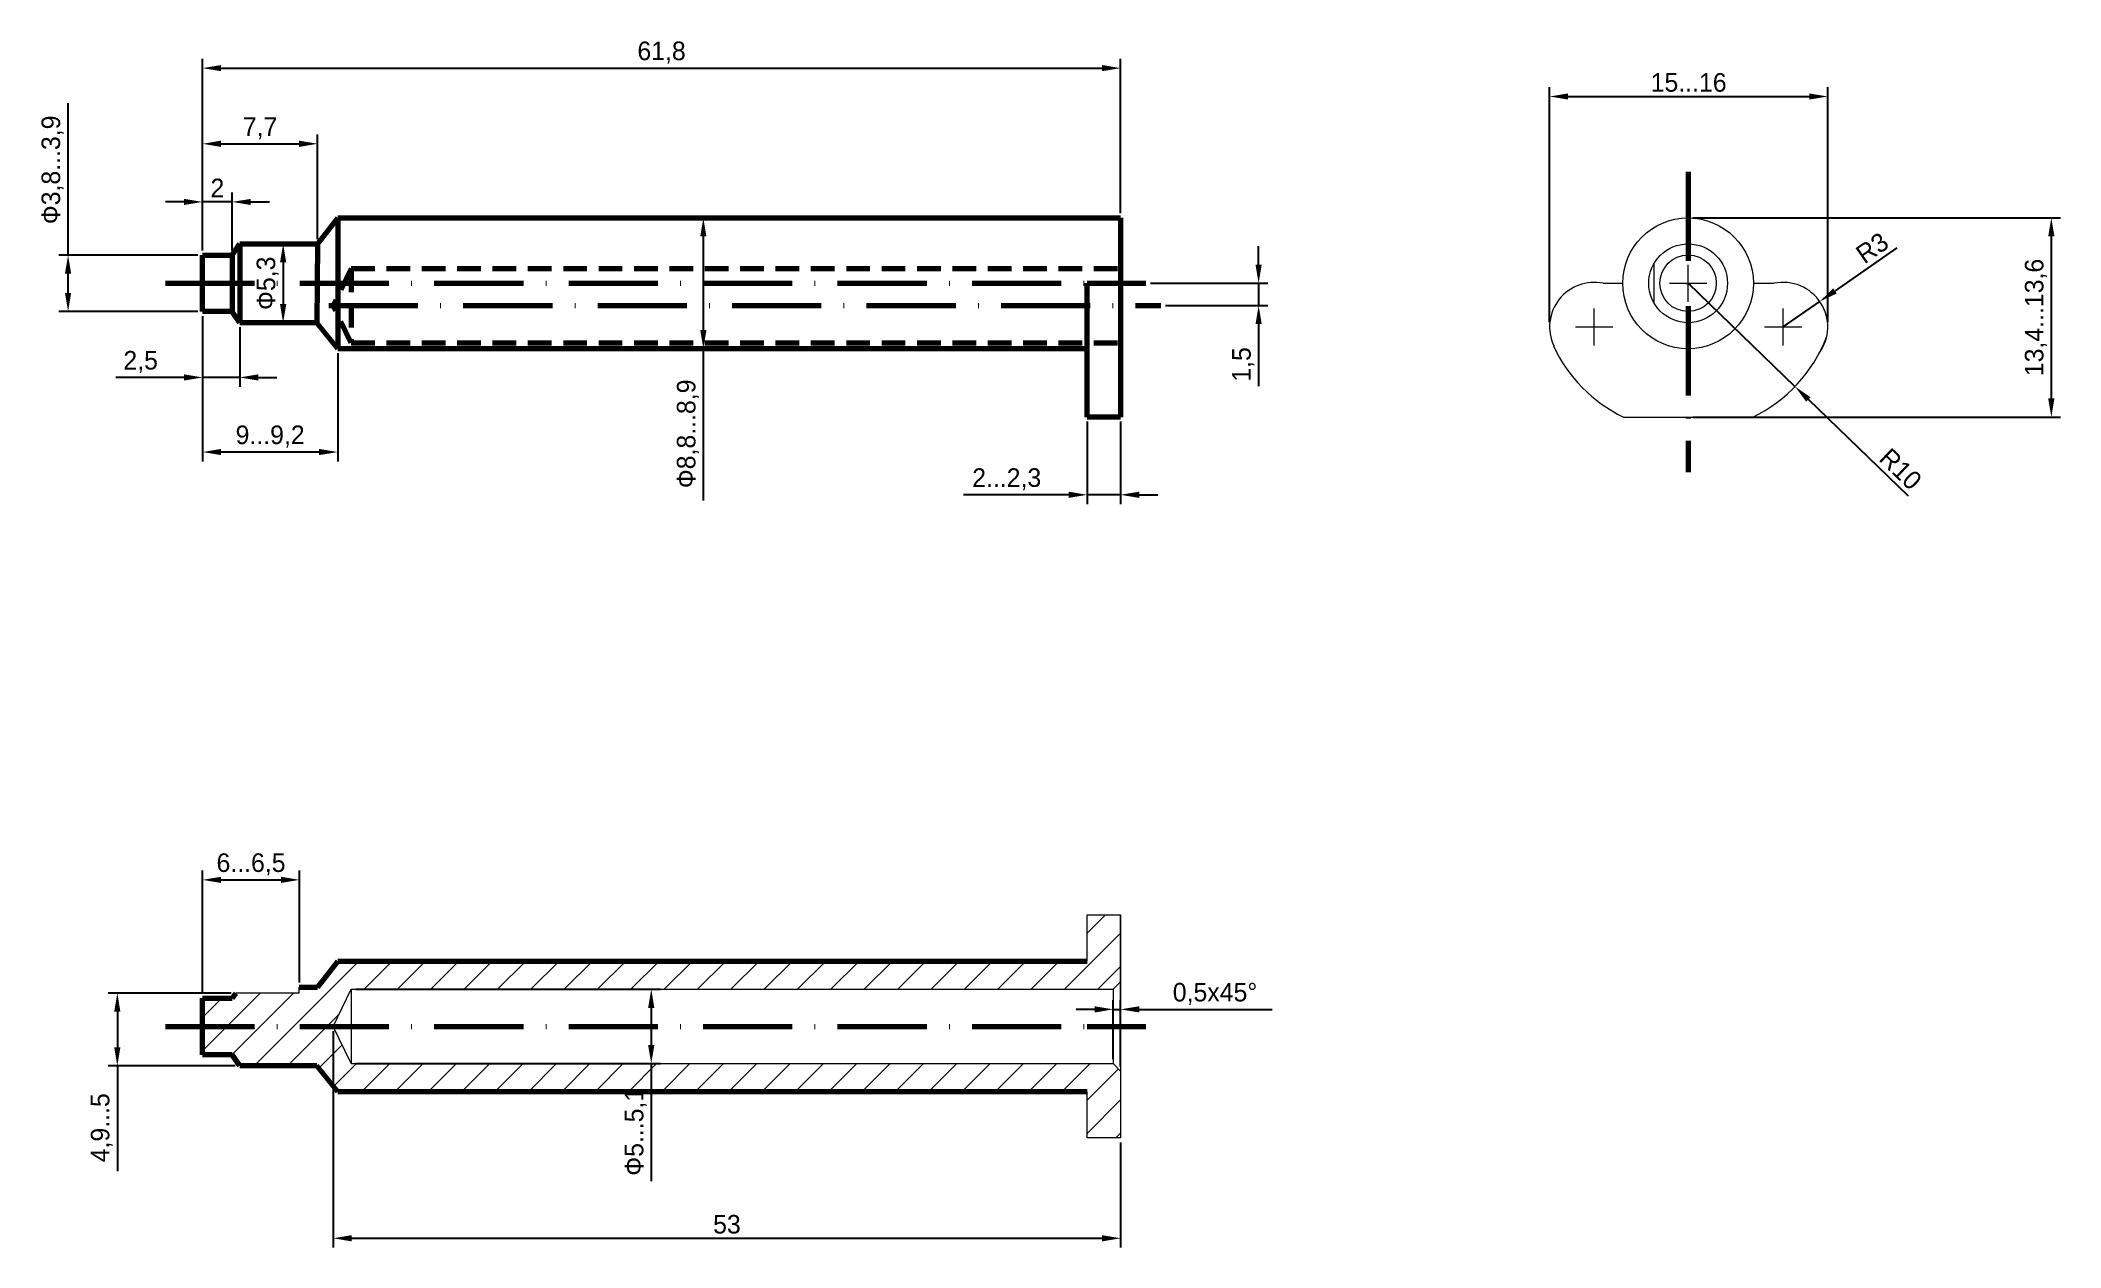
# Model space of a CAD drawing. Header units: millimetres. Extents: x -22 to 250, y -130 to 33.
import ezdxf

# ---------------------------------------------------------------- set-up
doc = ezdxf.new("R2010")
doc.units = ezdxf.units.MM
doc.linetypes.add('ACAD_ISO10W100', pattern=[18, 12, -3, 0, -3])
doc.linetypes.add('невидимая2', pattern=[4.7625, 3.175, -1.5875])
doc.dimstyles.new('ISO-25', dxfattribs={"dimtxt": 2.5, "dimasz": 2.5, "dimexe": 1.25, "dimexo": 0.625, "dimtad": 1, "dimtxsty": 'Standard', "dimcen": 2.5, "dimadec": 0, "dimazin": 0, "dimtfac": 1, "dimtmove": 0, "dimatfit": 3, "dimfxl": 0, "dimarcsym": 0})

# ---------------------------------------------------------------- blocks, each defined once
blk = doc.blocks.new('*D1')
at = {"color": 0, "lineweight": -2}
for p, q in [((-2.5, 10.95), (-5, 10.95)), ((0, 4.42), (0, 12.2)), ((4, 10.95), (0, 10.95)), ((4, 4.42), (4, 12.2)), ((6.5, 10.95), (9, 10.95))]:
    blk.add_line(p, q, dxfattribs=at)
at = {"color": 0, "lineweight": 9}
for points in [[(-2.5, 11.36), (-2.5, 10.53), (0, 10.95)], [(6.5, 11.36), (6.5, 10.53), (4, 10.95)]]:
    blk.add_solid(points, dxfattribs=at)
at = {"layer": 'Defpoints', "color": 0, "lineweight": 9}
for p in [(0, 10.95), (0, 3.8), (4, 3.8)]:
    blk.add_point(p, dxfattribs=at)
at = {"color": 0, "lineweight": 9, "insert": (2, 12.82), "char_height": 2.5, "attachment_point": 5}
blk.add_mtext('2', dxfattribs=at)
blk = doc.blocks.new('*D2')
at = {"color": 0, "lineweight": -2}
for p, q in [((0, 4.42), (0, 20.02)), ((15.5, 5.92), (15.5, 20.02)), ((2.5, 18.77), (13, 18.77))]:
    blk.add_line(p, q, dxfattribs=at)
at = {"color": 0, "lineweight": 9}
for points in [[(2.5, 19.19), (2.5, 18.35), (0, 18.77)], [(13, 19.19), (13, 18.35), (15.5, 18.77)]]:
    blk.add_solid(points, dxfattribs=at)
at = {"layer": 'Defpoints', "color": 0, "lineweight": 9}
for p in [(15.5, 18.77), (0, 3.8), (15.5, 5.3)]:
    blk.add_point(p, dxfattribs=at)
at = {"color": 0, "lineweight": 9, "insert": (7.75, 20.85), "char_height": 2.5, "attachment_point": 5}
blk.add_mtext('7,7', dxfattribs=at)
blk = doc.blocks.new('*D3')
at = {"color": 0, "lineweight": -2}
for p, q in [((0, 4.42), (0, 30.2)), ((123.6, 9.43), (123.6, 30.2)), ((2.5, 28.95), (121.1, 28.95))]:
    blk.add_line(p, q, dxfattribs=at)
at = {"color": 0, "lineweight": 9}
for points in [[(2.5, 29.37), (2.5, 28.54), (0, 28.95)], [(121.1, 29.37), (121.1, 28.54), (123.6, 28.95)]]:
    blk.add_solid(points, dxfattribs=at)
at = {"layer": 'Defpoints', "color": 0, "lineweight": 9}
for p in [(123.6, 28.95), (123.6, 8.8), (0, 3.8)]:
    blk.add_point(p, dxfattribs=at)
at = {"color": 0, "lineweight": 9, "insert": (61.8, 31.04), "char_height": 2.5, "attachment_point": 5}
blk.add_mtext('61,8', dxfattribs=at)
blk = doc.blocks.new('*D4')
at = {"color": 0, "lineweight": -2}
for p, q in [((-18.1, 3.8), (-18.1, 24.22)), ((-0.62, 3.8), (-19.35, 3.8)), ((-18.1, -1.3), (-18.1, 1.3)), ((-0.62, -3.8), (-19.35, -3.8))]:
    blk.add_line(p, q, dxfattribs=at)
at = {"color": 0, "lineweight": 9}
for points in [[(-18.52, 1.3), (-17.69, 1.3), (-18.1, 3.8)], [(-18.52, -1.3), (-17.69, -1.3), (-18.1, -3.8)]]:
    blk.add_solid(points, dxfattribs=at)
at = {"layer": 'Defpoints', "color": 0, "lineweight": 9}
for p in [(-18.1, 3.8), (0, 3.8), (0, -3.8)]:
    blk.add_point(p, dxfattribs=at)
at = {"color": 0, "lineweight": 9, "insert": (-20.19, 15.26), "char_height": 2.5, "attachment_point": 5, "rotation": 90}
blk.add_mtext('Ф3,8...3,9', dxfattribs=at)
blk = doc.blocks.new('*D5')
at = {"color": 0, "lineweight": -2}
for p, q in [((14.88, 5.3), (9.6, 5.3)), ((10.85, 2.8), (10.85, -2.8)), ((14.78, -5.3), (9.6, -5.3))]:
    blk.add_line(p, q, dxfattribs=at)
at = {"color": 0, "lineweight": 9}
for points in [[(10.43, 2.8), (11.27, 2.8), (10.85, 5.3)], [(10.43, -2.8), (11.27, -2.8), (10.85, -5.3)]]:
    blk.add_solid(points, dxfattribs=at)
at = {"layer": 'Defpoints', "color": 0, "lineweight": 9}
for p in [(15.5, 5.3), (10.85, -5.3), (15.4, -5.3)]:
    blk.add_point(p, dxfattribs=at)
at = {"color": 0, "lineweight": 9, "insert": (8.77, 0), "char_height": 2.5, "attachment_point": 5, "rotation": 90}
blk.add_mtext('Ф5,3', dxfattribs=at)
blk = doc.blocks.new('*D6')
at = {"color": 0, "lineweight": -2}
for p, q in [((18.82, 8.8), (68.67, 8.8)), ((67.42, 6.3), (67.42, -6.3)), ((18.82, -8.8), (68.67, -8.8)), ((67.42, -8.8), (67.42, -29.22))]:
    blk.add_line(p, q, dxfattribs=at)
at = {"color": 0, "lineweight": 9}
for points in [[(67.01, 6.3), (67.84, 6.3), (67.42, 8.8)], [(67.01, -6.3), (67.84, -6.3), (67.42, -8.8)]]:
    blk.add_solid(points, dxfattribs=at)
at = {"layer": 'Defpoints', "color": 0, "lineweight": 9}
for p in [(18.2, 8.8), (18.2, -8.8), (67.42, -8.8)]:
    blk.add_point(p, dxfattribs=at)
at = {"color": 0, "lineweight": 9, "insert": (65.34, -20.26), "char_height": 2.5, "attachment_point": 5, "rotation": 90}
blk.add_mtext('Ф8,8...8,9', dxfattribs=at)
blk = doc.blocks.new('*D7')
at = {"color": 0, "lineweight": -2}
for p, q in [((0, -4.42), (0, -13.92)), ((5, -5.92), (5, -13.92)), ((-2.5, -12.67), (-11.67, -12.67)), ((5, -12.67), (0, -12.67)), ((7.5, -12.67), (10, -12.67))]:
    blk.add_line(p, q, dxfattribs=at)
at = {"color": 0, "lineweight": 9}
for points in [[(-2.5, -12.25), (-2.5, -13.09), (0, -12.67)], [(7.5, -12.25), (7.5, -13.09), (5, -12.67)]]:
    blk.add_solid(points, dxfattribs=at)
at = {"layer": 'Defpoints', "color": 0, "lineweight": 9}
for p in [(0, -3.8), (5, -5.3), (0, -12.67)]:
    blk.add_point(p, dxfattribs=at)
at = {"color": 0, "lineweight": 9, "insert": (-8.33, -10.59), "char_height": 2.5, "attachment_point": 5}
blk.add_mtext('2,5', dxfattribs=at)
blk = doc.blocks.new('*D8')
at = {"color": 0, "lineweight": -2}
for p, q in [((0, -4.42), (0, -23.96)), ((18.2, -9.42), (18.2, -23.96)), ((15.7, -22.71), (2.5, -22.71))]:
    blk.add_line(p, q, dxfattribs=at)
at = {"color": 0, "lineweight": 9}
for points in [[(2.5, -22.29), (2.5, -23.12), (0, -22.71)], [(15.7, -22.29), (15.7, -23.12), (18.2, -22.71)]]:
    blk.add_solid(points, dxfattribs=at)
at = {"layer": 'Defpoints', "color": 0, "lineweight": 9}
for p in [(0, -3.8), (18.2, -8.8), (0, -22.71)]:
    blk.add_point(p, dxfattribs=at)
at = {"color": 0, "lineweight": 9, "insert": (9.1, -20.62), "char_height": 2.5, "attachment_point": 5}
blk.add_mtext('9...9,2', dxfattribs=at)
blk = doc.blocks.new('*D9')
at = {"color": 0, "lineweight": -2}
for p, q in [((119.1, -18.62), (119.1, -29.71)), ((123.6, -18.62), (123.6, -29.71)), ((116.6, -28.46), (102.43, -28.46)), ((123.6, -28.46), (119.1, -28.46)), ((126.1, -28.46), (128.6, -28.46))]:
    blk.add_line(p, q, dxfattribs=at)
at = {"color": 0, "lineweight": 9}
for points in [[(116.6, -28.04), (116.6, -28.88), (119.1, -28.46)], [(126.1, -28.04), (126.1, -28.88), (123.6, -28.46)]]:
    blk.add_solid(points, dxfattribs=at)
at = {"layer": 'Defpoints', "color": 0, "lineweight": 9}
for p in [(119.1, -18), (123.6, -18), (119.1, -28.46)]:
    blk.add_point(p, dxfattribs=at)
at = {"color": 0, "lineweight": 9, "insert": (108.27, -26.38), "char_height": 2.5, "attachment_point": 5}
blk.add_mtext('2...2,3', dxfattribs=at)
blk = doc.blocks.new('*D11')
at = {"color": 0, "lineweight": -2}
for p, q in [((20.62, -95), (61.66, -95)), ((60.41, -97.5), (60.41, -102.5)), ((20.62, -105), (61.66, -105)), ((60.41, -105), (60.41, -120.83))]:
    blk.add_line(p, q, dxfattribs=at)
at = {"color": 0, "lineweight": 15}
for points in [[(59.99, -97.5), (60.83, -97.5), (60.41, -95)], [(59.99, -102.5), (60.83, -102.5), (60.41, -105)]]:
    blk.add_solid(points, dxfattribs=at)
at = {"layer": 'Defpoints', "color": 0, "lineweight": 15}
for p in [(20, -95), (20, -105), (60.41, -105)]:
    blk.add_point(p, dxfattribs=at)
at = {"color": 0, "lineweight": 15, "insert": (58.33, -114.17), "char_height": 2.5, "attachment_point": 5, "rotation": 90}
blk.add_mtext('Ф5...5,1', dxfattribs=at)
blk = doc.blocks.new('*D12')
at = {"color": 0, "lineweight": -2}
for p, q in [((17.6, -100.62), (17.6, -129.75)), ((123.6, -115.62), (123.6, -129.75)), ((20.1, -128.5), (121.1, -128.5))]:
    blk.add_line(p, q, dxfattribs=at)
at = {"color": 0, "lineweight": 15}
for points in [[(20.1, -128.08), (20.1, -128.92), (17.6, -128.5)], [(121.1, -128.08), (121.1, -128.92), (123.6, -128.5)]]:
    blk.add_solid(points, dxfattribs=at)
at = {"layer": 'Defpoints', "color": 0, "lineweight": 15}
for p in [(17.6, -100), (123.6, -115), (123.6, -128.5)]:
    blk.add_point(p, dxfattribs=at)
at = {"color": 0, "lineweight": 15, "insert": (70.6, -126.63), "char_height": 2.5, "attachment_point": 5}
blk.add_mtext('53', dxfattribs=at)
blk = doc.blocks.new('*D13')
at = {"color": 0, "lineweight": -2}
for p, q in [((3.84, -95.5), (-12.72, -95.5)), ((-11.47, -98), (-11.47, -102.8)), ((4.38, -105.3), (-12.72, -105.3)), ((-11.47, -105.3), (-11.47, -119.47))]:
    blk.add_line(p, q, dxfattribs=at)
at = {"color": 0, "lineweight": 15}
for points in [[(-11.89, -98), (-11.06, -98), (-11.47, -95.5)], [(-11.89, -102.8), (-11.06, -102.8), (-11.47, -105.3)]]:
    blk.add_solid(points, dxfattribs=at)
at = {"layer": 'Defpoints', "color": 0, "lineweight": 15}
for p in [(4.47, -95.5), (-11.47, -105.3), (5, -105.3)]:
    blk.add_point(p, dxfattribs=at)
at = {"color": 0, "lineweight": 15, "insert": (-13.56, -113.63), "char_height": 2.5, "attachment_point": 5, "rotation": 90}
blk.add_mtext('4,9...5', dxfattribs=at)
blk = doc.blocks.new('*D14')
at = {"color": 0, "lineweight": -2}
for p, q in [((0, -95.58), (0, -79.02)), ((2.5, -80.27), (10.56, -80.27)), ((13.06, -94.08), (13.06, -79.02))]:
    blk.add_line(p, q, dxfattribs=at)
at = {"color": 0, "lineweight": 15}
for points in [[(2.5, -79.86), (2.5, -80.69), (0, -80.27)], [(10.56, -79.86), (10.56, -80.69), (13.06, -80.27)]]:
    blk.add_solid(points, dxfattribs=at)
at = {"layer": 'Defpoints', "color": 0, "lineweight": 15}
for p in [(13.06, -80.27), (13.06, -94.7), (0, -96.2)]:
    blk.add_point(p, dxfattribs=at)
at = {"color": 0, "lineweight": 15, "insert": (6.53, -78.19), "char_height": 2.5, "attachment_point": 5}
blk.add_mtext('6...6,5', dxfattribs=at)
blk = doc.blocks.new('*D15')
at = {"color": 0, "lineweight": -2}
for p, q in [((120.1, -97.7), (117.6, -97.7)), ((122.6, -104.38), (122.6, -96.45)), ((122.6, -97.7), (123.6, -97.7)), ((123.6, -105.38), (123.6, -96.45)), ((126.1, -97.7), (144.02, -97.7))]:
    blk.add_line(p, q, dxfattribs=at)
at = {"color": 0, "lineweight": 15}
for points in [[(120.1, -97.28), (120.1, -98.12), (122.6, -97.7)], [(126.1, -97.28), (126.1, -98.12), (123.6, -97.7)]]:
    blk.add_solid(points, dxfattribs=at)
at = {"layer": 'Defpoints', "color": 0, "lineweight": 15}
for p in [(123.6, -97.7), (122.6, -105), (123.6, -106)]:
    blk.add_point(p, dxfattribs=at)
at = {"color": 0, "lineweight": 15, "insert": (136.31, -95.62), "char_height": 2.5, "attachment_point": 5}
blk.add_mtext('0,5х45°', dxfattribs=at)
blk = doc.blocks.new('*D16')
at = {"color": 0, "lineweight": -2}
for p, q in [((200.62, 8.8), (250.15, 8.8)), ((248.9, 6.3), (248.9, -15.5)), ((200.62, -18), (250.15, -18))]:
    blk.add_line(p, q, dxfattribs=at)
at = {"color": 0, "lineweight": 15}
for points in [[(248.48, 6.3), (249.32, 6.3), (248.9, 8.8)], [(248.48, -15.5), (249.32, -15.5), (248.9, -18)]]:
    blk.add_solid(points, dxfattribs=at)
at = {"layer": 'Defpoints', "color": 0, "lineweight": 15}
for p in [(200, 8.8), (200, -18), (248.9, -18)]:
    blk.add_point(p, dxfattribs=at)
at = {"color": 0, "lineweight": 15, "insert": (246.82, -4.6), "char_height": 2.5, "attachment_point": 5, "rotation": 90}
blk.add_mtext('13,4...13,6', dxfattribs=at)
blk = doc.blocks.new('*D17')
at = {"color": 0, "lineweight": -2}
for p, q in [((181.35, -5.25), (181.35, 26.38)), ((183.85, 25.13), (216.3, 25.13)), ((218.8, -5.25), (218.8, 26.38))]:
    blk.add_line(p, q, dxfattribs=at)
at = {"color": 0, "lineweight": 15}
for points in [[(183.85, 25.55), (183.85, 24.72), (181.35, 25.13)], [(216.3, 25.55), (216.3, 24.72), (218.8, 25.13)]]:
    blk.add_solid(points, dxfattribs=at)
at = {"layer": 'Defpoints', "color": 0, "lineweight": 15}
for p in [(218.8, 25.13), (181.35, -5.88), (218.8, -5.88)]:
    blk.add_point(p, dxfattribs=at)
at = {"color": 0, "lineweight": 15, "insert": (200.07, 27.01), "char_height": 2.5, "attachment_point": 5}
blk.add_mtext('15...16', dxfattribs=at)
blk = doc.blocks.new('*D18')
at = {"color": 0, "lineweight": -2}
for p, q in [((200, 0), (214.39, -13.89)), ((229.69, -28.66), (216.19, -15.63))]:
    blk.add_line(p, q, dxfattribs=at)
at = {"color": 0, "lineweight": 15}
blk.add_solid([(216.48, -15.33), (215.9, -15.93), (214.39, -13.89)], dxfattribs=at)
at = {"layer": 'Defpoints', "color": 0, "lineweight": 15}
for p in [(200, 0), (214.39, -13.89)]:
    blk.add_point(p, dxfattribs=at)
at = {"color": 0, "lineweight": 15, "insert": (228.6, -25), "char_height": 2.5, "attachment_point": 5, "rotation": 316.0141}
blk.add_mtext('R10', dxfattribs=at)
blk = doc.blocks.new('*D19')
at = {"color": 0, "lineweight": -2}
for p, q in [((228.09, 4.76), (219.78, -1.02)), ((212.8, -5.88), (217.72, -2.45))]:
    blk.add_line(p, q, dxfattribs=at)
at = {"color": 0, "lineweight": 15}
blk.add_solid([(219.54, -0.68), (220.01, -1.37), (217.72, -2.45)], dxfattribs=at)
at = {"layer": 'Defpoints', "color": 0, "lineweight": 15}
for p in [(217.72, -2.45), (212.8, -5.88)]:
    blk.add_point(p, dxfattribs=at)
at = {"color": 0, "lineweight": 15, "insert": (224.79, 4.75), "char_height": 2.5, "attachment_point": 5, "rotation": 34.8122}
blk.add_mtext('R3', dxfattribs=at)
blk = doc.blocks.new('*D20')
at = {"color": 0, "lineweight": -2}
for p, q in [((142.18, 2.5), (142.18, 5)), ((127.62, 0), (143.43, 0)), ((142.18, 0), (142.18, -3)), ((129.64, -3), (143.43, -3)), ((142.18, -5.5), (142.18, -13.83))]:
    blk.add_line(p, q, dxfattribs=at)
at = {"color": 0, "lineweight": 100}
for points in [[(141.76, 2.5), (142.6, 2.5), (142.18, 0)], [(141.76, -5.5), (142.6, -5.5), (142.18, -3)]]:
    blk.add_solid(points, dxfattribs=at)
at = {"layer": 'Defpoints', "color": 0, "lineweight": 100}
for p in [(127, 0), (129.02, -3), (142.18, -3)]:
    blk.add_point(p, dxfattribs=at)
at = {"color": 0, "lineweight": 100, "insert": (140.1, -10.92), "char_height": 2.5, "attachment_point": 5, "rotation": 90}
blk.add_mtext('1,5', dxfattribs=at)

msp = doc.modelspace()

# ---------------------------------------------------------------- hatches: boundary and pattern name
at = {"lineweight": 15}
h = msp.add_hatch(dxfattribs=at)
h.set_pattern_fill('ANSI31', style=0)
h.paths.add_polyline_path([(123.6, -85), (119.1, -85), (119.1, -91.2), (18.2, -91.2), (15.5, -94.7), (13, -94.7), (13, -95.5), (4.467, -95.5), (4, -96.2), (0, -96.2), (0, -100), (17.6, -100), (20, -95), (122.6, -95), (123.6, -94)])
h.paths.add_polyline_path([(123.6, -106), (122.6, -105), (20, -105), (17.6, -100), (0, -100), (0, -103.8), (4, -103.8), (5, -105.3), (15.4, -105.3), (18.2, -108.8), (119.1, -108.8), (119.1, -115), (123.6, -115)])
h.paths.add_polyline_path([(56.243, -120.833), (56.243, -107.5), (60.41, -107.5), (60.41, -120.833)], flags=9)

# ---------------------------------------------------------------- linework, layer by layer
at = {"color": 1, "linetype": 'ACAD_ISO10W100', "lineweight": 100}
for p, q in [((200, 15), (200, -25.394)), ((-5, 0), (127, 0)), ((17, -3), (129.02, -3)), ((-5, -100), (127, -100))]:
    msp.add_line(p, q, dxfattribs=at)
at = {"color": 7, "lineweight": 100}
for p, q in [((15.5, 5.3), (18.2, 8.8)), ((18.2, 8.8), (123.6, 8.8)), ((18.2, 8.8), (18.2, -8.8)), ((123.6, 8.8), (123.6, -18)), ((0, 0), (0, 3.8)), ((0, 3.8), (4, 3.8)), ((0, -3.8), (0, 3.8)), ((4, 3.8), (5, 5.3)), ((4, 3.8), (4, -3.8)), ((5, 5.3), (15.5, 5.3)), ((5, 5.3), (5, -5.3)), ((15.5, 5.3), (15.4, -5.3)), ((119.1, 0), (123.6, 0)), ((119.1, -8.8), (119.1, 0)), ((4, -3.8), (0, -3.8)), ((5, -5.3), (4, -3.8)), ((15.4, -5.3), (5, -5.3)), ((18.2, -8.8), (15.4, -5.3)), ((119.1, -8.8), (18.2, -8.8)), ((119.1, -18), (119.1, -8.8)), ((123.6, -18), (119.1, -18)), ((15.5, -94.7), (18.2, -91.2)), ((18.2, -91.2), (119.1, -91.2)), ((13, -94.7), (15.5, -94.7)), ((0, -103.8), (0, -96.2)), ((0, -100), (0, -96.2)), ((0, -96.2), (4, -96.2)), ((4, -96.2), (4.467, -95.5)), ((119.1, -100), (123.6, -100)), ((4, -103.8), (0, -103.8)), ((5, -105.3), (4, -103.8)), ((15.4, -105.3), (5, -105.3)), ((18.2, -108.8), (15.4, -105.3)), ((119.1, -108.8), (18.2, -108.8))]:
    msp.add_line(p, q, dxfattribs=at)
at = {"color": 7, "linetype": 'невидимая2', "lineweight": 100}
for p, q in [((20, 2), (17.6, -3)), ((20, 2), (20, -8)), ((20, 2), (123.6, 2)), ((20, -8), (17.6, -3)), ((20, -8), (123.6, -8))]:
    msp.add_line(p, q, dxfattribs=at)
at = {"color": 7, "lineweight": 15}
for p, q in [((188.564, 0), (191.2, 0)), ((195.4, 2.632), (195.4, -2.632)), ((197.5, 0), (202.5, 0)), ((200, -2.5), (200, 2.5)), ((208.8, 0), (211.584, 0)), ((187.351, -8.376), (187.351, -3.376)), ((212.797, -8.376), (212.797, -3.376)), ((184.851, -5.876), (189.851, -5.876)), ((210.297, -5.876), (215.297, -5.876)), ((191.282, -18), (208.718, -18)), ((119.1, -91.2), (119.1, -85)), ((119.1, -85), (123.6, -85)), ((123.6, -100), (123.6, -85)), ((123.6, -85), (123.6, -115)), ((13, -95.5), (13, -94.7)), ((17.6, -100), (20, -95)), ((20, -95), (20, -105)), ((20, -95), (122.6, -95)), ((122.6, -95), (123.6, -94)), ((122.6, -95), (122.6, -105)), ((13, -95.5), (4.467, -95.5)), ((20, -105), (17.6, -100)), ((20, -105), (122.6, -105)), ((122.6, -105), (123.6, -106)), ((119.1, -115), (119.1, -108.8)), ((123.6, -115), (119.1, -115))]:
    msp.add_line(p, q, dxfattribs=at)
for radius in [8.8, 5.3, 3.8]:
    msp.add_circle((200, 0), radius, dxfattribs=at)
for centre, radius, start, end in [((187.351, -5.876), 6, 78.33538, 204.91687), ((212.797, -5.876), 6, 324.05535, 101.66462), ((200, 0), 20, 295.84193, 338.70058), ((200, 0), 20, 204.91687, 244.15807)]:
    msp.add_arc(centre, radius, start, end, dxfattribs=at)

# ---------------------------------------------------------------- dimensions: what is measured, and where the dimension line sits
at = {"color": 7, "lineweight": 9}
for base, p1, p2, text, picture, middle in [((123.6, 28.954), (0, 3.8), (123.6, 8.8), '61,8', '*D3', (61.8, 31.037)), ((15.5, 18.77), (0, 3.8), (15.5, 5.3), '7,7', '*D2', (7.75, 20.853)), ((0, 10.947), (4, 3.8), (0, 3.8), '2', '*D1', (2, 12.822)), ((0, -12.671), (5, -5.3), (0, -3.8), '2,5', '*D7', (-8.333, -10.587)), ((0, -22.708), (18.2, -8.8), (0, -3.8), '9...9,2', '*D8', (9.1, -20.624)), ((119.1, -28.462), (123.6, -18), (119.1, -18), '2...2,3', '*D9', (108.267, -26.378))]:
    dim = msp.add_linear_dim(base=base, p1=p1, p2=p2, text=text, dimstyle='ISO-25', dxfattribs=at)
    dim.commit()
    dim.dimension.update_dxf_attribs({"geometry": picture, "text_midpoint": middle})
at = {"color": 7, "lineweight": 15}
for base, p1, p2, text, picture, middle in [((218.797, 25.134), (181.351, -5.876), (218.797, -5.876), '15...16', '*D17', (200.074, 27.009)), ((13.063, -80.272), (0, -96.2), (13.063, -94.7), '6...6,5', '*D14', (6.532, -78.188)), ((123.6, -97.699), (122.6, -105), (123.6, -106), '0,5х45°', '*D15', (136.308, -95.615)), ((123.6, -128.501), (17.6, -100), (123.6, -115), '53', '*D12', (70.6, -126.626))]:
    dim = msp.add_linear_dim(base=base, p1=p1, p2=p2, text=text, dimstyle='ISO-25', dxfattribs=at)
    dim.commit()
    dim.dimension.update_dxf_attribs({"geometry": picture, "text_midpoint": middle})
at = {"color": 7, "lineweight": 9}
for base, p1, p2, text, picture, middle in [((-18.103, 3.8), (0, -3.8), (0, 3.8), 'Ф3,8...3,9', '*D4', (-20.187, 15.258)), ((67.425, -8.8), (18.2, 8.8), (18.2, -8.8), 'Ф8,8...8,9', '*D6', (65.341, -20.258)), ((10.849, -5.3), (15.5, 5.3), (15.4, -5.3), 'Ф5,3', '*D5', (8.766, 0))]:
    dim = msp.add_linear_dim(base=base, p1=p1, p2=p2, angle=90, text=text, dimstyle='ISO-25', dxfattribs=at)
    dim.commit()
    dim.dimension.update_dxf_attribs({"geometry": picture, "text_midpoint": middle})
at = {"color": 7, "lineweight": 15}
for base, p1, p2, text, picture, middle in [((248.898, -18), (200, 8.8), (200, -18), '13,4...13,6', '*D16', (246.815, -4.6)), ((60.41, -105), (20, -95), (20, -105), 'Ф5...5,1', '*D11', (58.327, -114.167)), ((-11.473, -105.3), (4.467, -95.5), (5, -105.3), '4,9...5', '*D13', (-13.556, -113.633))]:
    dim = msp.add_linear_dim(base=base, p1=p1, p2=p2, angle=90, text=text, dimstyle='ISO-25', dxfattribs=at)
    dim.commit()
    dim.dimension.update_dxf_attribs({"geometry": picture, "text_midpoint": middle})
for center, mpoint, text, picture, middle in [((212.797, -5.876), (217.723, -2.451), 'R3', '*D19', (225.865, 3.211)), ((200, 0), (214.39, -13.89), 'R10', '*D18', (227.297, -26.347))]:
    dim = msp.add_radius_dim(center=center, mpoint=mpoint, text=text, dimstyle='ISO-25', dxfattribs=at)
    dim.commit()
    dim.dimension.update_dxf_attribs({"geometry": picture, "text_midpoint": middle, "dimtype": 164})
at = {"color": 7, "lineweight": 100}
dim = msp.add_linear_dim(base=(142.178, -3), p1=(127, 0), p2=(129.02, -3), angle=90, text='1,5', dimstyle='ISO-25', dxfattribs=at)
dim.commit()
dim.dimension.update_dxf_attribs({"geometry": '*D20', "text_midpoint": (140.095, -10.917)})

doc.saveas('drawing.dxf')
